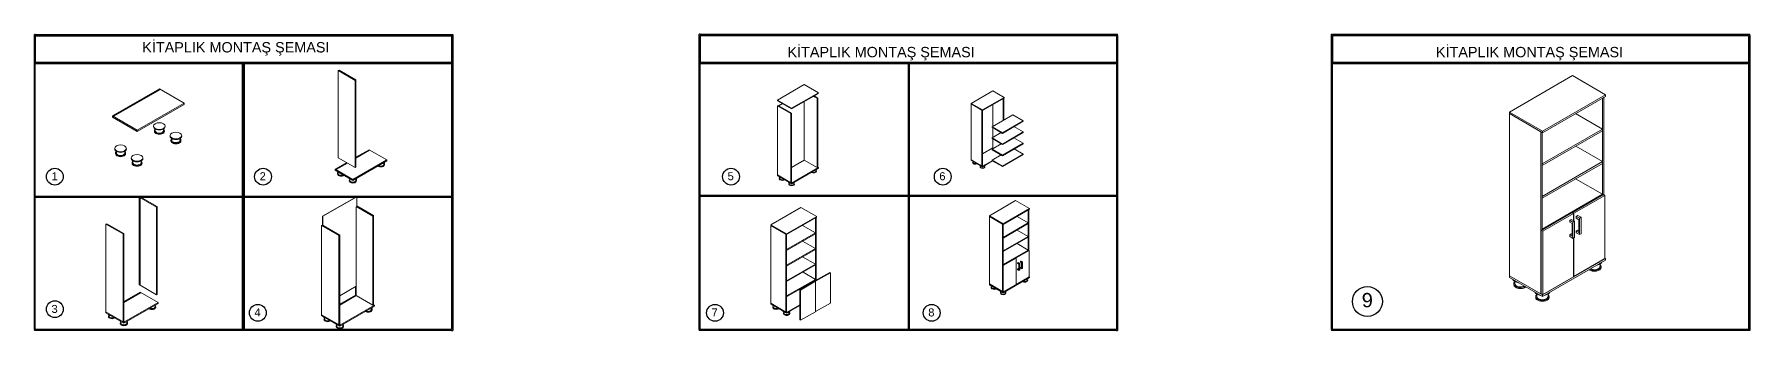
# Model space of a CAD drawing. Header units: millimetres. Extents: x -2947 to 26547, y -4851 to -1228.
# Drawn here: x 14307 to 26547, y -4851 to -2736 of the extents above; entities that cross this region are included whole.
import ezdxf

# ---------------------------------------------------------------- set-up
doc = ezdxf.new("R2010")
doc.units = ezdxf.units.MM
doc.styles.get("Standard").update_dxf_attribs({"font": 'arial.ttf'})

msp = doc.modelspace()

# ---------------------------------------------------------------- linework, layer by layer
for p, q in [((14307, -2744, -1134), (14307, -2738, -1134)), ((14314, -2738, -1134), (14307, -2738, -1134)), ((14307, -4844, -1134), (14307, -2744, -1134)), ((14314, -2738, -1134), (17284, -2738, -1134)), ((14314, -4844, -1134), (14314, -2744, -1134)), ((14314, -2744, -1134), (14314, -2944, -1134)), ((14314, -2746, -1134), (17284, -2746, -1134)), ((14314, -2746, -1134), (17284, -2746, -1134)), ((17284, -2738, -1134), (17292, -2738, -1134)), ((17284, -2744, -1134), (17284, -4844, -1134)), ((17292, -2738, -1134), (17292, -2744, -1134)), ((17292, -2744, -1134), (17292, -4844, -1134)), ((19052, -2744, -1134), (19052, -2736, -1134)), ((19059, -2736, -1134), (19052, -2736, -1134)), ((19052, -4844, -1134), (19052, -2744, -1134)), ((19059, -2736, -1134), (22029, -2736, -1134)), ((19059, -4844, -1134), (19059, -2744, -1134)), ((19059, -2744, -1134), (22029, -2744, -1134)), ((19059, -2744, -1134), (19059, -2944, -1134)), ((22029, -2736, -1134), (22037, -2736, -1134)), ((22029, -2744, -1134), (22029, -4844, -1134)), ((22037, -2744, -1134), (22037, -2736, -1134)), ((22037, -2744, -1134), (22037, -4844, -1134)), ((23562, -2736, -1134), (26547, -2736, -1134)), ((23562, -2744, -1134), (23562, -2736, -1134)), ((23562, -2744, -1134), (23562, -2944, -1134)), ((23562, -4844, -1134), (23562, -2744, -1134)), ((23569, -4844, -1134), (23569, -2744, -1134)), ((23569, -2744, -1134), (26539, -2744, -1134)), ((23569, -2744, -1134), (23569, -2944, -1134)), ((26539, -2744, -1134), (26539, -4844, -1134)), ((26547, -2744, -1134), (26547, -2736, -1134)), ((26547, -2744, -1134), (26547, -4844, -1134)), ((14314, -2936, -1134), (17284, -2936, -1134)), ((19059, -2936, -1134), (22029, -2936, -1134)), ((23569, -2936, -1134), (26539, -2936, -1134)), ((14314, -2944, -1134), (17284, -2944, -1134)), ((15792, -4844, -1134), (15792, -2944, -1134)), ((15799, -4844, -1134), (15799, -2944, -1134)), ((15807, -4844, -1134), (15807, -2944, -1134)), ((19059, -2944, -1134), (22029, -2944, -1134)), ((20544, -4844, -1134), (20544, -2944, -1134)), ((20552, -4844, -1134), (20552, -2944, -1134)), ((23569, -2944, -1134), (26539, -2944, -1134)), ((17284, -3894, -1134), (14314, -3894, -1134)), ((17284, -3901, -1134), (14314, -3901, -1134)), ((22029, -3886, -1134), (19059, -3886, -1134)), ((22029, -3894, -1134), (19059, -3894, -1134)), ((14307, -4844, -1134), (14307, -4851, -1134)), ((14314, -4851, -1134), (14307, -4851, -1134)), ((17284, -4844, -1134), (14314, -4844, -1134)), ((17284, -4851, -1134), (14314, -4851, -1134)), ((17284, -4851, -1134), (17292, -4851, -1134)), ((17292, -4844, -1134), (17292, -4851, -1134)), ((19052, -4844, -1134), (19052, -4851, -1134)), ((19059, -4851, -1134), (19052, -4851, -1134)), ((22029, -4844, -1134), (19059, -4844, -1134)), ((22029, -4851, -1134), (19059, -4851, -1134)), ((22029, -4851, -1134), (22037, -4851, -1134)), ((22037, -4844, -1134), (22037, -4851, -1134)), ((23562, -4844, -1134), (23562, -4851, -1134)), ((26547, -4851, -1134), (23562, -4851, -1134)), ((26539, -4844, -1134), (23569, -4844, -1134)), ((26547, -4844, -1134), (26547, -4851, -1134))]:
    msp.add_line(p, q)
at = {"color": 0, "linetype": 'Continuous', "lineweight": 0, "extrusion": (1.11022e-16, 0.816497, 0.57735)}
for p, q in [((16476, -2995, -1134), (16481, -2992, -1134)), ((16476, -3617, -1134), (16476, -2995, -1134)), ((16476, -2995, -1134), (16597, -3065, -1134)), ((16602, -3062, -1134), (16481, -2992, -1134)), ((25282, -3031, -1134), (24832, -3291, -1134)), ((25518, -3167, -1134), (25282, -3031, -1134)), ((15199, -3126, -1134), (14864, -3319, -1134)), ((14872, -3320, -1134), (15200, -3130, -1134)), ((15203, -3132, -1134), (14874, -3321, -1134)), ((15375, -3227, -1134), (15199, -3126, -1134)), ((15200, -3130, -1134), (15203, -3132, -1134)), ((15200, -3130, -1134), (15200, -3133, -1134)), ((16597, -3065, -1134), (16602, -3062, -1134)), ((16597, -3065, -1134), (16597, -3687, -1134)), ((16602, -3683, -1134), (16602, -3062, -1134)), ((19801, -3095, -1134), (19609, -3206, -1134)), ((19710, -3264, -1134), (19902, -3153, -1134)), ((19902, -3158, -1134), (19710, -3269, -1134)), ((19902, -3153, -1134), (19801, -3095, -1134)), ((19893, -3193, -1134), (19867, -3179, -1134)), ((19871, -3176, -1134), (19897, -3191, -1134)), ((21146, -3140, -1134), (20992, -3229, -1134)), ((21228, -3187, -1134), (21146, -3140, -1134)), ((25068, -3427, -1134), (25518, -3167, -1134)), ((25518, -3179, -1134), (25068, -3439, -1134)), ((25518, -3167, -1134), (25518, -3179, -1134)), ((15040, -3421, -1134), (15375, -3227, -1134)), ((15375, -3236, -1134), (15040, -3430, -1134)), ((15375, -3236, -1134), (15375, -3227, -1134)), ((19609, -3206, -1134), (19710, -3264, -1134)), ((19609, -3206, -1134), (19609, -3211, -1134)), ((19710, -3269, -1134), (19609, -3211, -1134)), ((19609, -3246, -1134), (19614, -3244, -1134)), ((19609, -3740, -1134), (19609, -3246, -1134)), ((19609, -3246, -1134), (19705, -3302, -1134)), ((19709, -3299, -1134), (19614, -3244, -1134)), ((19618, -3247, -1134), (19645, -3231, -1134)), ((19646, -3232, -1134), (19620, -3247, -1134)), ((19705, -3302, -1134), (19709, -3299, -1134)), ((19705, -3302, -1134), (19705, -3795, -1134)), ((19709, -3793, -1134), (19709, -3299, -1134)), ((19710, -3264, -1134), (19710, -3269, -1134)), ((19801, -3217, -1134), (19801, -3634, -1134)), ((19897, -3191, -1134), (19893, -3193, -1134)), ((19893, -3687, -1134), (19893, -3193, -1134)), ((19897, -3191, -1134), (19897, -3684, -1134)), ((20992, -3229, -1134), (21073, -3276, -1134)), ((20992, -3229, -1134), (20992, -3233, -1134)), ((20992, -3631, -1134), (20992, -3233, -1134)), ((20992, -3233, -1134), (21069, -3278, -1134)), ((21073, -3280, -1134), (20992, -3233, -1134)), ((21069, -3278, -1134), (21069, -3676, -1134)), ((21072, -3674, -1134), (21072, -3280, -1134)), ((21073, -3276, -1134), (21228, -3187, -1134)), ((21228, -3191, -1134), (21073, -3280, -1134)), ((21073, -3276, -1134), (21073, -3280, -1134)), ((21146, -3238, -1134), (21146, -3393, -1134)), ((21220, -3351, -1134), (21220, -3195, -1134)), ((21224, -3193, -1134), (21224, -3349, -1134)), ((21228, -3187, -1134), (21228, -3191, -1134)), ((24832, -3291, -1134), (25068, -3427, -1134)), ((24832, -3291, -1134), (24832, -3302, -1134)), ((25068, -3439, -1134), (24832, -3302, -1134)), ((24832, -4459, -1134), (24832, -3302, -1134)), ((24832, -3302, -1134), (25057, -3432, -1134)), ((25304, -3302, -1134), (25497, -3413, -1134)), ((25497, -3884, -1134), (25497, -3191, -1134)), ((25507, -3185, -1134), (25507, -3881, -1134)), ((14864, -3319, -1134), (15040, -3421, -1134)), ((14864, -3328, -1134), (14864, -3319, -1134)), ((15040, -3430, -1134), (14864, -3328, -1134)), ((14874, -3321, -1134), (14872, -3320, -1134)), ((15040, -3430, -1134), (15040, -3421, -1134)), ((15158, -3395, -1134), (15158, -3391, -1134)), ((15164, -3424, -1134), (15164, -3429, -1134)), ((15170, -3412, -1134), (15170, -3424, -1134)), ((15229, -3412, -1134), (15229, -3424, -1134)), ((15235, -3424, -1134), (15235, -3429, -1134)), ((15241, -3395, -1134), (15241, -3391, -1134)), ((21141, -3396, -1134), (21289, -3311, -1134)), ((21215, -3439, -1134), (21141, -3396, -1134)), ((21141, -3396, -1134), (21141, -3400, -1134)), ((21141, -3400, -1134), (21215, -3443, -1134)), ((21146, -3403, -1134), (21146, -3473, -1134)), ((21362, -3353, -1134), (21215, -3439, -1134)), ((21215, -3443, -1134), (21362, -3357, -1134)), ((21289, -3311, -1134), (21362, -3353, -1134)), ((21297, -3395, -1134), (21362, -3433, -1134)), ((21362, -3353, -1134), (21362, -3357, -1134)), ((25497, -3413, -1134), (25067, -3661, -1134)), ((25067, -3673, -1134), (25497, -3425, -1134)), ((25068, -3427, -1134), (25068, -3439, -1134)), ((25497, -3413, -1134), (25497, -3425, -1134)), ((15275, -3463, -1134), (15275, -3458, -1134)), ((15281, -3492, -1134), (15281, -3497, -1134)), ((15287, -3480, -1134), (15287, -3492, -1134)), ((15346, -3480, -1134), (15346, -3492, -1134)), ((15352, -3492, -1134), (15352, -3497, -1134)), ((15358, -3463, -1134), (15358, -3458, -1134)), ((21146, -3546, -1134), (21072, -3588, -1134)), ((21141, -3476, -1134), (21207, -3438, -1134)), ((21215, -3519, -1134), (21141, -3476, -1134)), ((21141, -3476, -1134), (21141, -3480, -1134)), ((21141, -3480, -1134), (21215, -3523, -1134)), ((21141, -3556, -1134), (21207, -3518, -1134)), ((21146, -3483, -1134), (21146, -3546, -1134)), ((21146, -3546, -1134), (21153, -3549, -1134)), ((21362, -3433, -1134), (21215, -3519, -1134)), ((21215, -3523, -1134), (21362, -3437, -1134)), ((21215, -3439, -1134), (21215, -3443, -1134)), ((21362, -3513, -1134), (21215, -3599, -1134)), ((21215, -3603, -1134), (21362, -3517, -1134)), ((21215, -3519, -1134), (21215, -3523, -1134)), ((21297, -3475, -1134), (21362, -3513, -1134)), ((21362, -3433, -1134), (21362, -3437, -1134)), ((21362, -3513, -1134), (21362, -3517, -1134)), ((25057, -3432, -1134), (25057, -4589, -1134)), ((25067, -4132, -1134), (25067, -3438, -1134)), ((25306, -3535, -1134), (25497, -3645, -1134)), ((14881, -3555, -1134), (14881, -3550, -1134)), ((14887, -3584, -1134), (14887, -3589, -1134)), ((14893, -3572, -1134), (14893, -3584, -1134)), ((14952, -3572, -1134), (14952, -3584, -1134)), ((14958, -3584, -1134), (14958, -3589, -1134)), ((14964, -3555, -1134), (14964, -3550, -1134)), ((14998, -3623, -1134), (14998, -3618, -1134)), ((15004, -3652, -1134), (15004, -3657, -1134)), ((15010, -3640, -1134), (15010, -3652, -1134)), ((15069, -3640, -1134), (15069, -3652, -1134)), ((15075, -3652, -1134), (15075, -3657, -1134)), ((15081, -3623, -1134), (15081, -3618, -1134)), ((16536, -3652, -1134), (16453, -3699, -1134)), ((16459, -3700, -1134), (16539, -3654, -1134)), ((16541, -3655, -1134), (16461, -3701, -1134)), ((16597, -3687, -1134), (16476, -3617, -1134)), ((16580, -3773, -1134), (16822, -3633, -1134)), ((16822, -3639, -1134), (16580, -3779, -1134)), ((16695, -3560, -1134), (16602, -3614, -1134)), ((16602, -3618, -1134), (16696, -3563, -1134)), ((16698, -3564, -1134), (16602, -3620, -1134)), ((16822, -3633, -1134), (16695, -3560, -1134)), ((16696, -3563, -1134), (16698, -3564, -1134)), ((16696, -3563, -1134), (16696, -3565, -1134)), ((16801, -3655, -1134), (16801, -3664, -1134)), ((16805, -3664, -1134), (16805, -3667, -1134)), ((16822, -3639, -1134), (16822, -3633, -1134)), ((19801, -3634, -1134), (19709, -3687, -1134)), ((19801, -3634, -1134), (19893, -3687, -1134)), ((21069, -3676, -1134), (20992, -3631, -1134)), ((20992, -3631, -1134), (21073, -3678, -1134)), ((20992, -3635, -1134), (20992, -3631, -1134)), ((21073, -3682, -1134), (20992, -3635, -1134)), ((21002, -3651, -1134), (21002, -3653, -1134)), ((21005, -3645, -1134), (21005, -3651, -1134)), ((21073, -3678, -1134), (21142, -3638, -1134)), ((21145, -3640, -1134), (21073, -3682, -1134)), ((21215, -3599, -1134), (21141, -3556, -1134)), ((21141, -3556, -1134), (21141, -3560, -1134)), ((21141, -3560, -1134), (21215, -3603, -1134)), ((21141, -3634, -1134), (21205, -3597, -1134)), ((21215, -3676, -1134), (21141, -3634, -1134)), ((21141, -3634, -1134), (21141, -3638, -1134)), ((21141, -3638, -1134), (21215, -3680, -1134)), ((21362, -3591, -1134), (21215, -3676, -1134)), ((21215, -3680, -1134), (21362, -3595, -1134)), ((21215, -3599, -1134), (21215, -3603, -1134)), ((21299, -3554, -1134), (21362, -3591, -1134)), ((21362, -3591, -1134), (21362, -3595, -1134)), ((25497, -3645, -1134), (25067, -3893, -1134)), ((25067, -3905, -1134), (25497, -3657, -1134)), ((25067, -3661, -1134), (25067, -3673, -1134)), ((25497, -3645, -1134), (25497, -3657, -1134)), ((16453, -3699, -1134), (16580, -3773, -1134)), ((16453, -3706, -1134), (16453, -3699, -1134)), ((16580, -3779, -1134), (16453, -3706, -1134)), ((16461, -3701, -1134), (16459, -3700, -1134)), ((16470, -3730, -1134), (16470, -3734, -1134)), ((16474, -3721, -1134), (16474, -3730, -1134)), ((16555, -3779, -1134), (16555, -3783, -1134)), ((16559, -3770, -1134), (16559, -3779, -1134)), ((16580, -3779, -1134), (16580, -3773, -1134)), ((16597, -3687, -1134), (16602, -3683, -1134)), ((16602, -3770, -1134), (16602, -3779, -1134)), ((16606, -3779, -1134), (16606, -3783, -1134)), ((19609, -3740, -1134), (19710, -3798, -1134)), ((19609, -3745, -1134), (19609, -3740, -1134)), ((19705, -3795, -1134), (19609, -3740, -1134)), ((19710, -3803, -1134), (19609, -3745, -1134)), ((19622, -3764, -1134), (19622, -3767, -1134)), ((19626, -3757, -1134), (19626, -3764, -1134)), ((19705, -3795, -1134), (19709, -3793, -1134)), ((19710, -3798, -1134), (19902, -3687, -1134)), ((19902, -3692, -1134), (19710, -3803, -1134)), ((19885, -3705, -1134), (19885, -3712, -1134)), ((19889, -3712, -1134), (19889, -3714, -1134)), ((19897, -3684, -1134), (19893, -3687, -1134)), ((19902, -3687, -1134), (19897, -3684, -1134)), ((19902, -3692, -1134), (19902, -3687, -1134)), ((21056, -3682, -1134), (21056, -3684, -1134)), ((21059, -3676, -1134), (21059, -3682, -1134)), ((21069, -3676, -1134), (21072, -3674, -1134)), ((21073, -3682, -1134), (21073, -3678, -1134)), ((21086, -3676, -1134), (21086, -3682, -1134)), ((21089, -3682, -1134), (21089, -3684, -1134)), ((21215, -3676, -1134), (21215, -3680, -1134)), ((25305, -3767, -1134), (25497, -3878, -1134)), ((15062, -3895, -1134), (15056, -3898, -1134)), ((15178, -3969, -1134), (15056, -3898, -1134)), ((15056, -3898, -1134), (15056, -4524, -1134)), ((15060, -4526, -1134), (15060, -3903, -1134)), ((15060, -3903, -1134), (15061, -3904, -1134)), ((15061, -3904, -1134), (15061, -4527, -1134)), ((15062, -3895, -1134), (15183, -3965, -1134)), ((16363, -4034, -1134), (16605, -3895, -1134)), ((16607, -3896, -1134), (16365, -4035, -1134)), ((16605, -3895, -1134), (16607, -3896, -1134)), ((16607, -3896, -1134), (16607, -3963, -1134)), ((19690, -3803, -1134), (19690, -3806, -1134)), ((19693, -3796, -1134), (19693, -3803, -1134)), ((19710, -3803, -1134), (19710, -3798, -1134)), ((19727, -3796, -1134), (19727, -3803, -1134)), ((19730, -3803, -1134), (19730, -3806, -1134)), ((25497, -3878, -1134), (25067, -4126, -1134)), ((25067, -3893, -1134), (25067, -3905, -1134)), ((25283, -4007, -1134), (25504, -3880, -1134)), ((25514, -3886, -1134), (25293, -4013, -1134)), ((25497, -3878, -1134), (25497, -3884, -1134)), ((25504, -3880, -1134), (25514, -3886, -1134)), ((25514, -3886, -1134), (25514, -4337, -1134)), ((15183, -3965, -1134), (15178, -3969, -1134)), ((15178, -4595, -1134), (15178, -3969, -1134)), ((15183, -3965, -1134), (15183, -4591, -1134)), ((16365, -4035, -1134), (16363, -4034, -1134)), ((16363, -4034, -1134), (16363, -4101, -1134)), ((16365, -4035, -1134), (16365, -4102, -1134)), ((16722, -4033, -1134), (16604, -3964, -1134)), ((16604, -3968, -1134), (16604, -4601, -1134)), ((16607, -3960, -1134), (16728, -4030, -1134)), ((16728, -4030, -1134), (16722, -4033, -1134)), ((16722, -4669, -1134), (16722, -4033, -1134)), ((16728, -4030, -1134), (16728, -4666, -1134)), ((19777, -3971, -1134), (19562, -4095, -1134)), ((19675, -4161, -1134), (19890, -4036, -1134)), ((19890, -4036, -1134), (19777, -3971, -1134)), ((21309, -3923, -1134), (21122, -4031, -1134)), ((21122, -4031, -1134), (21220, -4088, -1134)), ((21122, -4031, -1134), (21122, -4036, -1134)), ((21220, -4093, -1134), (21122, -4036, -1134)), ((21122, -4518, -1134), (21122, -4036, -1134)), ((21122, -4036, -1134), (21216, -4090, -1134)), ((21220, -4088, -1134), (21408, -3980, -1134)), ((21408, -3985, -1134), (21220, -4093, -1134)), ((21408, -3980, -1134), (21309, -3923, -1134)), ((21319, -4036, -1134), (21399, -4082, -1134)), ((21399, -4279, -1134), (21399, -3990, -1134)), ((21403, -3987, -1134), (21403, -4278, -1134)), ((21408, -3980, -1134), (21408, -3985, -1134)), ((25060, -4136, -1134), (25281, -4009, -1134)), ((25291, -4015, -1134), (25070, -4142, -1134)), ((25281, -4009, -1134), (25291, -4015, -1134)), ((25293, -4013, -1134), (25283, -4007, -1134)), ((25283, -4007, -1134), (25283, -4010, -1134)), ((25291, -4015, -1134), (25291, -4067, -1134)), ((25293, -4013, -1134), (25293, -4068, -1134)), ((25310, -4036, -1134), (25321, -4029, -1134)), ((25310, -4036, -1134), (25310, -4049, -1134)), ((25310, -4036, -1134), (25332, -4049, -1134)), ((25344, -4042, -1134), (25321, -4029, -1134)), ((14818, -4091, -1134), (14824, -4088, -1134)), ((14818, -4717, -1134), (14818, -4091, -1134)), ((14818, -4091, -1134), (14940, -4161, -1134)), ((14946, -4158, -1134), (14824, -4088, -1134)), ((14940, -4161, -1134), (14946, -4158, -1134)), ((14940, -4161, -1134), (14940, -4787, -1134)), ((14946, -4784, -1134), (14946, -4158, -1134)), ((16357, -4101, -1134), (16362, -4098, -1134)), ((16357, -4737, -1134), (16357, -4101, -1134)), ((16357, -4101, -1134), (16480, -4172, -1134)), ((16363, -4098, -1134), (16362, -4098, -1134)), ((16486, -4169, -1134), (16368, -4101, -1134)), ((19562, -4095, -1134), (19675, -4161, -1134)), ((19675, -4166, -1134), (19562, -4101, -1134)), ((19562, -4655, -1134), (19562, -4101, -1134)), ((19562, -4101, -1134), (19670, -4163, -1134)), ((19880, -4154, -1134), (19674, -4273, -1134)), ((19674, -4279, -1134), (19880, -4160, -1134)), ((19890, -4042, -1134), (19675, -4166, -1134)), ((19675, -4161, -1134), (19675, -4166, -1134)), ((19788, -4101, -1134), (19880, -4154, -1134)), ((19880, -4494, -1134), (19880, -4048, -1134)), ((19880, -4154, -1134), (19880, -4160, -1134)), ((19885, -4045, -1134), (19885, -4491, -1134)), ((21216, -4090, -1134), (21216, -4573, -1134)), ((21399, -4082, -1134), (21220, -4186, -1134)), ((21220, -4191, -1134), (21399, -4087, -1134)), ((21220, -4088, -1134), (21220, -4093, -1134)), ((21220, -4382, -1134), (21220, -4093, -1134)), ((21319, -4133, -1134), (21399, -4179, -1134)), ((21399, -4082, -1134), (21399, -4087, -1134)), ((25070, -4142, -1134), (25060, -4136, -1134)), ((25060, -4136, -1134), (25060, -4588, -1134)), ((25067, -4126, -1134), (25067, -4132, -1134)), ((25070, -4142, -1134), (25070, -4593, -1134)), ((25263, -4063, -1134), (25274, -4057, -1134)), ((25263, -4063, -1134), (25263, -4076, -1134)), ((25263, -4063, -1134), (25285, -4076, -1134)), ((25263, -4076, -1134), (25280, -4086, -1134)), ((25263, -4167, -1134), (25274, -4161, -1134)), ((25296, -4070, -1134), (25274, -4057, -1134)), ((25274, -4161, -1134), (25280, -4164, -1134)), ((25280, -4177, -1134), (25280, -4086, -1134)), ((25285, -4076, -1134), (25296, -4070, -1134)), ((25285, -4193, -1134), (25285, -4076, -1134)), ((25296, -4187, -1134), (25296, -4070, -1134)), ((25310, -4049, -1134), (25327, -4059, -1134)), ((25310, -4140, -1134), (25321, -4133, -1134)), ((25327, -4150, -1134), (25310, -4140, -1134)), ((25310, -4140, -1134), (25310, -4153, -1134)), ((25310, -4153, -1134), (25332, -4166, -1134)), ((25321, -4133, -1134), (25327, -4137, -1134)), ((25327, -4150, -1134), (25327, -4059, -1134)), ((25332, -4049, -1134), (25344, -4042, -1134)), ((25332, -4166, -1134), (25332, -4049, -1134)), ((25344, -4159, -1134), (25332, -4166, -1134)), ((25344, -4159, -1134), (25344, -4042, -1134)), ((16480, -4172, -1134), (16486, -4169, -1134)), ((16480, -4172, -1134), (16480, -4809, -1134)), ((16486, -4806, -1134), (16486, -4169, -1134)), ((19670, -4163, -1134), (19670, -4718, -1134)), ((19674, -4715, -1134), (19674, -4166, -1134)), ((19880, -4265, -1134), (19674, -4384, -1134)), ((19674, -4390, -1134), (19880, -4271, -1134)), ((19674, -4273, -1134), (19674, -4279, -1134)), ((19789, -4213, -1134), (19880, -4265, -1134)), ((19880, -4265, -1134), (19880, -4271, -1134)), ((21399, -4179, -1134), (21220, -4282, -1134)), ((21220, -4287, -1134), (21399, -4184, -1134)), ((21220, -4186, -1134), (21220, -4191, -1134)), ((21399, -4276, -1134), (21220, -4379, -1134)), ((21220, -4282, -1134), (21220, -4287, -1134)), ((21310, -4330, -1134), (21402, -4277, -1134)), ((21406, -4279, -1134), (21314, -4332, -1134)), ((21319, -4230, -1134), (21399, -4276, -1134)), ((21399, -4179, -1134), (21399, -4184, -1134)), ((21399, -4276, -1134), (21399, -4279, -1134)), ((21402, -4277, -1134), (21406, -4279, -1134)), ((21406, -4279, -1134), (21406, -4467, -1134)), ((25280, -4177, -1134), (25263, -4167, -1134)), ((25263, -4167, -1134), (25263, -4180, -1134)), ((25263, -4180, -1134), (25285, -4193, -1134)), ((25296, -4187, -1134), (25285, -4193, -1134)), ((25291, -4190, -1134), (25291, -4466, -1134)), ((25293, -4189, -1134), (25293, -4465, -1134)), ((19880, -4377, -1134), (19674, -4495, -1134)), ((19674, -4501, -1134), (19880, -4382, -1134)), ((19674, -4384, -1134), (19674, -4390, -1134)), ((19789, -4324, -1134), (19880, -4377, -1134)), ((19880, -4377, -1134), (19880, -4382, -1134)), ((21217, -4384, -1134), (21309, -4331, -1134)), ((21221, -4386, -1134), (21217, -4384, -1134)), ((21217, -4384, -1134), (21217, -4572, -1134)), ((21220, -4379, -1134), (21220, -4382, -1134)), ((21313, -4333, -1134), (21221, -4386, -1134)), ((21221, -4386, -1134), (21221, -4574, -1134)), ((21309, -4331, -1134), (21313, -4333, -1134)), ((21314, -4332, -1134), (21310, -4330, -1134)), ((21310, -4330, -1134), (21310, -4331, -1134)), ((21313, -4333, -1134), (21313, -4521, -1134)), ((21314, -4332, -1134), (21314, -4521, -1134)), ((21323, -4368, -1134), (21328, -4365, -1134)), ((21323, -4368, -1134), (21323, -4373, -1134)), ((21323, -4368, -1134), (21333, -4373, -1134)), ((21323, -4373, -1134), (21331, -4377, -1134)), ((21338, -4370, -1134), (21328, -4365, -1134)), ((21331, -4415, -1134), (21331, -4377, -1134)), ((21333, -4373, -1134), (21338, -4370, -1134)), ((21333, -4422, -1134), (21333, -4373, -1134)), ((21338, -4419, -1134), (21338, -4370, -1134)), ((21343, -4356, -1134), (21348, -4354, -1134)), ((21343, -4356, -1134), (21343, -4362, -1134)), ((21343, -4356, -1134), (21353, -4362, -1134)), ((21343, -4362, -1134), (21350, -4366, -1134)), ((21343, -4400, -1134), (21348, -4397, -1134)), ((21350, -4404, -1134), (21343, -4400, -1134)), ((21343, -4400, -1134), (21343, -4405, -1134)), ((21343, -4405, -1134), (21353, -4410, -1134)), ((21357, -4359, -1134), (21348, -4354, -1134)), ((21348, -4397, -1134), (21350, -4398, -1134)), ((21350, -4404, -1134), (21350, -4366, -1134)), ((21353, -4362, -1134), (21357, -4359, -1134)), ((21353, -4410, -1134), (21353, -4362, -1134)), ((21357, -4408, -1134), (21357, -4359, -1134)), ((25068, -4596, -1134), (25518, -4336, -1134)), ((25518, -4348, -1134), (25068, -4607, -1134)), ((25293, -4465, -1134), (25514, -4337, -1134)), ((25479, -4377, -1134), (25479, -4393, -1134)), ((25487, -4393, -1134), (25487, -4400, -1134)), ((25518, -4336, -1134), (25514, -4334, -1134)), ((25518, -4348, -1134), (25518, -4336, -1134)), ((15056, -4524, -1134), (15060, -4526, -1134)), ((15061, -4525, -1134), (15060, -4526, -1134)), ((15061, -4527, -1134), (15178, -4595, -1134)), ((19880, -4485, -1134), (19674, -4603, -1134)), ((19674, -4609, -1134), (19880, -4490, -1134)), ((19674, -4495, -1134), (19674, -4501, -1134)), ((19770, -4558, -1134), (19876, -4497, -1134)), ((19881, -4499, -1134), (19775, -4561, -1134)), ((19792, -4433, -1134), (19880, -4485, -1134)), ((19876, -4497, -1134), (19881, -4499, -1134)), ((19877, -4496, -1134), (19983, -4435, -1134)), ((19882, -4499, -1134), (19877, -4496, -1134)), ((19877, -4496, -1134), (19877, -4497, -1134)), ((19880, -4485, -1134), (19880, -4490, -1134)), ((19881, -4499, -1134), (19881, -4716, -1134)), ((19988, -4438, -1134), (19882, -4499, -1134)), ((19882, -4499, -1134), (19882, -4715, -1134)), ((19983, -4435, -1134), (19988, -4438, -1134)), ((19988, -4438, -1134), (19988, -4654, -1134)), ((21122, -4518, -1134), (21220, -4575, -1134)), ((21122, -4523, -1134), (21122, -4518, -1134)), ((21216, -4573, -1134), (21122, -4518, -1134)), ((21220, -4580, -1134), (21122, -4523, -1134)), ((21220, -4575, -1134), (21408, -4467, -1134)), ((21408, -4472, -1134), (21220, -4580, -1134)), ((21221, -4574, -1134), (21313, -4521, -1134)), ((21313, -4520, -1134), (21314, -4521, -1134)), ((21314, -4521, -1134), (21406, -4467, -1134)), ((21323, -4411, -1134), (21328, -4408, -1134)), ((21331, -4415, -1134), (21323, -4411, -1134)), ((21323, -4411, -1134), (21323, -4416, -1134)), ((21323, -4416, -1134), (21333, -4422, -1134)), ((21328, -4408, -1134), (21331, -4410, -1134)), ((21338, -4419, -1134), (21333, -4422, -1134)), ((21357, -4408, -1134), (21353, -4410, -1134)), ((21392, -4484, -1134), (21392, -4491, -1134)), ((21395, -4491, -1134), (21395, -4494, -1134)), ((21408, -4467, -1134), (21406, -4466, -1134)), ((21408, -4472, -1134), (21408, -4467, -1134)), ((25057, -4589, -1134), (24832, -4459, -1134)), ((24832, -4459, -1134), (25068, -4596, -1134)), ((24832, -4471, -1134), (24832, -4459, -1134)), ((25068, -4607, -1134), (24832, -4471, -1134)), ((24863, -4516, -1134), (24863, -4523, -1134)), ((24871, -4500, -1134), (24871, -4516, -1134)), ((25070, -4593, -1134), (25291, -4466, -1134)), ((25291, -4463, -1134), (25293, -4465, -1134)), ((15062, -4577, -1134), (14946, -4644, -1134)), ((14946, -4647, -1134), (15062, -4580, -1134)), ((15064, -4581, -1134), (14946, -4650, -1134)), ((14946, -4791, -1134), (15190, -4650, -1134)), ((15190, -4650, -1134), (15062, -4577, -1134)), ((15062, -4580, -1134), (15064, -4581, -1134)), ((15062, -4580, -1134), (15062, -4582, -1134)), ((15183, -4591, -1134), (15178, -4595, -1134)), ((15190, -4657, -1134), (15190, -4650, -1134)), ((16604, -4534, -1134), (16486, -4602, -1134)), ((16599, -4598, -1134), (16486, -4663, -1134)), ((16486, -4667, -1134), (16604, -4599, -1134)), ((16604, -4601, -1134), (16486, -4669, -1134)), ((16599, -4537, -1134), (16599, -4598, -1134)), ((16599, -4598, -1134), (16602, -4600, -1134)), ((16602, -4600, -1134), (16602, -4535, -1134)), ((16604, -4599, -1134), (16602, -4600, -1134)), ((16604, -4601, -1134), (16722, -4669, -1134)), ((19674, -4603, -1134), (19674, -4609, -1134)), ((19775, -4561, -1134), (19770, -4558, -1134)), ((19770, -4558, -1134), (19770, -4774, -1134)), ((19775, -4561, -1134), (19775, -4777, -1134)), ((19789, -4543, -1134), (19792, -4545, -1134)), ((21135, -4542, -1134), (21135, -4545, -1134)), ((21138, -4535, -1134), (21138, -4542, -1134)), ((21200, -4580, -1134), (21200, -4583, -1134)), ((21204, -4573, -1134), (21204, -4580, -1134)), ((21216, -4573, -1134), (21217, -4572, -1134)), ((21217, -4572, -1134), (21221, -4574, -1134)), ((21220, -4580, -1134), (21220, -4575, -1134)), ((21237, -4573, -1134), (21237, -4580, -1134)), ((21240, -4580, -1134), (21240, -4583, -1134)), ((25020, -4607, -1134), (25020, -4614, -1134)), ((25028, -4591, -1134), (25028, -4607, -1134)), ((25057, -4589, -1134), (25060, -4588, -1134)), ((25060, -4588, -1134), (25070, -4593, -1134)), ((25068, -4607, -1134), (25068, -4596, -1134)), ((25108, -4591, -1134), (25108, -4607, -1134)), ((25116, -4607, -1134), (25116, -4614, -1134)), ((14940, -4787, -1134), (14818, -4717, -1134)), ((14818, -4717, -1134), (14946, -4791, -1134)), ((14818, -4723, -1134), (14818, -4717, -1134)), ((14946, -4797, -1134), (14818, -4723, -1134)), ((14835, -4748, -1134), (14835, -4751, -1134)), ((14839, -4739, -1134), (14839, -4748, -1134)), ((15190, -4657, -1134), (14946, -4797, -1134)), ((15168, -4672, -1134), (15168, -4681, -1134)), ((15173, -4681, -1134), (15173, -4685, -1134)), ((16357, -4737, -1134), (16487, -4812, -1134)), ((16357, -4744, -1134), (16357, -4737, -1134)), ((16480, -4809, -1134), (16357, -4737, -1134)), ((16487, -4819, -1134), (16357, -4744, -1134)), ((16374, -4769, -1134), (16374, -4772, -1134)), ((16378, -4760, -1134), (16378, -4769, -1134)), ((16487, -4812, -1134), (16734, -4670, -1134)), ((16734, -4676, -1134), (16487, -4819, -1134)), ((16713, -4692, -1134), (16713, -4701, -1134)), ((16717, -4701, -1134), (16717, -4705, -1134)), ((16728, -4666, -1134), (16722, -4669, -1134)), ((16734, -4670, -1134), (16728, -4666, -1134)), ((16734, -4676, -1134), (16734, -4670, -1134)), ((19562, -4655, -1134), (19675, -4721, -1134)), ((19562, -4661, -1134), (19562, -4655, -1134)), ((19670, -4718, -1134), (19562, -4655, -1134)), ((19675, -4726, -1134), (19562, -4661, -1134)), ((19577, -4683, -1134), (19577, -4686, -1134)), ((19580, -4675, -1134), (19580, -4683, -1134)), ((19652, -4726, -1134), (19652, -4729, -1134)), ((19656, -4718, -1134), (19656, -4726, -1134)), ((19670, -4718, -1134), (19674, -4715, -1134)), ((19675, -4721, -1134), (19770, -4666, -1134)), ((19770, -4671, -1134), (19675, -4726, -1134)), ((19675, -4726, -1134), (19675, -4721, -1134)), ((19694, -4718, -1134), (19694, -4726, -1134)), ((19698, -4726, -1134), (19698, -4729, -1134)), ((19775, -4777, -1134), (19881, -4716, -1134)), ((19881, -4714, -1134), (19882, -4715, -1134)), ((19882, -4715, -1134), (19988, -4654, -1134)), ((14920, -4797, -1134), (14920, -4801, -1134)), ((14925, -4788, -1134), (14925, -4797, -1134)), ((14940, -4787, -1134), (14946, -4784, -1134)), ((14946, -4797, -1134), (14946, -4791, -1134)), ((14968, -4788, -1134), (14968, -4797, -1134)), ((14972, -4797, -1134), (14972, -4801, -1134)), ((16460, -4819, -1134), (16460, -4822, -1134)), ((16465, -4810, -1134), (16465, -4819, -1134)), ((16480, -4809, -1134), (16486, -4806, -1134)), ((16487, -4819, -1134), (16487, -4812, -1134)), ((16509, -4810, -1134), (16509, -4819, -1134)), ((16513, -4819, -1134), (16513, -4822, -1134)), ((19770, -4774, -1134), (19775, -4777, -1134))]:
    msp.add_line(p, q, dxfattribs=at)
for centre, radius in [((14453, -3752, -1134), 60), ((15939, -3752, -1134), 60), ((19278, -3752, -1134), 60), ((20789, -3752, -1134), 60), ((14453, -4698, -1134), 60), ((23819, -4643, -1134), 107), ((15902, -4724, -1134), 60), ((19164, -4724, -1134), 60), ((20710, -4724, -1134), 60)]:
    msp.add_circle(centre, radius)
at = {"color": 0, "linetype": 'Continuous', "lineweight": 0}
for centre, major_axis, start_param, end_param in [((15199, -3391, -1134), (-41.5, 0), -2.356194, 3.926991), ((15199, -3424, -1134), (-35.6, 0), -0.585686, 3.727278), ((14922, -3550, -1134), (-41.5, 0), -2.356194, 3.926991), ((15317, -3458, -1134), (-41.5, 0), -2.356194, 3.926991), ((15317, -3492, -1134), (-35.6, 0), -0.585686, 3.727278), ((14922, -3584, -1134), (-35.6, 0), -0.585686, 3.727278), ((15040, -3618, -1134), (-41.5, 0), -2.356194, 3.926991), ((15040, -3652, -1134), (-35.6, 0), -0.585686, 3.727278), ((16780, -3664, -1134), (25.6, 0), -2.356746, 0.585686), ((16780, -3639, -1134), (29.9, 0), -0.81616, -0.754637), ((21019, -3651, -1134), (-16.4, 0), -0.585686, 2.356194), ((16496, -3730, -1134), (-25.6, 0), -0.585686, 2.356194), ((16580, -3779, -1134), (-25.6, 0), -0.585686, 3.727278), ((19643, -3764, -1134), (-20.4, 0), -0.585686, 2.356194), ((19868, -3712, -1134), (20.4, 0), -2.356746, 0.585686), ((19868, -3692, -1134), (23.7, 0), -0.81616, -0.754637), ((21073, -3682, -1134), (-16.4, 0), -0.585686, 3.727278), ((19710, -3803, -1134), (-20.4, 0), -0.585686, 3.727278), ((25439, -4393, -1134), (47.7, 0), -2.356746, 0.585686), ((25439, -4348, -1134), (55.7, 0), -0.81616, -0.754637), ((21375, -4491, -1134), (19.9, 0), -2.356746, 0.585686), ((21375, -4472, -1134), (23.2, 0), -0.81616, -0.754637), ((24911, -4516, -1134), (-47.7, 0), -0.585686, 2.356194), ((21155, -4542, -1134), (-19.9, 0), -0.585686, 2.356194), ((21220, -4580, -1134), (-19.9, 0), -0.585686, 3.727278), ((25068, -4607, -1134), (-47.7, 0), -0.585686, 3.727278), ((14861, -4748, -1134), (-25.8, 0), -0.585686, 2.356194), ((15147, -4681, -1134), (25.8, 0), -2.356746, 0.585686), ((15147, -4657, -1134), (30.1, 0), -0.81616, -0.754637), ((16400, -4769, -1134), (-26.2, 0), -0.585686, 2.356194), ((16691, -4701, -1134), (26.2, 0), -2.356746, 0.585686), ((16691, -4676, -1134), (30.6, 0), -0.81616, -0.754637), ((19599, -4683, -1134), (-22.9, 0), -0.585686, 2.356194), ((19675, -4726, -1134), (-22.9, 0), -0.585686, 3.727278), ((14946, -4797, -1134), (-25.8, 0), -0.585686, 3.727278), ((16487, -4819, -1134), (-26.2, 0), -0.585686, 3.727278)]:
    msp.add_ellipse(centre, major_axis=major_axis, ratio=0.57735, start_param=start_param, end_param=end_param, dxfattribs=at)
at = {"color": 0, "linetype": 'Continuous', "lineweight": 0, "extrusion": (-1.37456e-17, 2.6373e-31, -1)}
for centre in [(15199, -3395, -1134), (15317, -3463, -1134), (14922, -3555, -1134), (15040, -3623, -1134)]:
    msp.add_ellipse(centre, major_axis=(41.5, 0), ratio=0.57735, start_param=0, end_param=3.141593, dxfattribs=at)
at = {"color": 0, "linetype": 'Continuous', "lineweight": 0, "extrusion": (-6.80937e-17, 1.11022e-16, -1)}
for centre in [(15199, -3424, -1134), (14922, -3584, -1134)]:
    msp.add_ellipse(centre, major_axis=(29.7, 0), ratio=0.57735, start_param=0, end_param=3.141593, dxfattribs=at)
at = {"color": 0, "linetype": 'Continuous', "lineweight": 0, "extrusion": (-1.08555e-16, 5.55112e-17, -1)}
for centre, major_axis, end_param in [((15199, -3429, -1134), (35.6, 0), 3.141593), ((15317, -3497, -1134), (35.6, 0), 3.141593), ((14922, -3589, -1134), (35.6, 0), 3.141593), ((15040, -3657, -1134), (35.6, 0), 3.141593), ((16580, -3783, -1134), (25.6, 0), 3.141593), ((21073, -3684, -1134), (16.4, 0), 3.141593), ((19710, -3806, -1134), (20.4, 0), 3.141593), ((25439, -4400, -1134), (47.7, 0), 2.524202), ((21220, -4583, -1134), (19.9, 0), 3.141593), ((25068, -4614, -1134), (47.7, 0), 3.141593), ((19675, -4729, -1134), (22.9, 0), 3.141593), ((14946, -4801, -1134), (25.8, 0), 3.141593), ((16487, -4822, -1134), (26.2, 0), 3.141593)]:
    msp.add_ellipse(centre, major_axis=major_axis, ratio=0.57735, start_param=0, end_param=end_param, dxfattribs=at)
at = {"color": 0, "linetype": 'Continuous', "lineweight": 0, "extrusion": (-3.62673e-17, 1.11022e-16, -1)}
for centre, major_axis in [((15317, -3492, -1134), (29.7, 0)), ((15040, -3652, -1134), (29.7, 0)), ((25068, -4607, -1134), (39.8, 0))]:
    msp.add_ellipse(centre, major_axis=major_axis, ratio=0.57735, start_param=0, end_param=3.141593, dxfattribs=at)
at = {"color": 0, "linetype": 'Continuous', "lineweight": 0, "extrusion": (-1.44329e-16, -1.11022e-16, -1)}
for centre, major_axis in [((16780, -3667, -1134), (25.6, 0)), ((21375, -4494, -1134), (19.9, 0)), ((15147, -4685, -1134), (25.8, 0))]:
    msp.add_ellipse(centre, major_axis=major_axis, ratio=0.57735, start_param=0, end_param=2.524202, dxfattribs=at)
at = {"color": 0, "linetype": 'Continuous', "lineweight": 0, "extrusion": (-2.88658e-17, 1.66533e-16, -1)}
for centre, major_axis in [((16780, -3664, -1134), (21.4, 0)), ((21375, -4491, -1134), (16.6, 0)), ((15147, -4681, -1134), (21.5, 0))]:
    msp.add_ellipse(centre, major_axis=major_axis, ratio=0.57735, start_param=0, end_param=2.356857, dxfattribs=at)
at = {"color": 0, "linetype": 'Continuous', "lineweight": 0, "extrusion": (-3.35344e-17, -2.54473e-33, -1)}
for centre, major_axis in [((16780, -3643, -1134), (29.9, 0)), ((25439, -4354, -1134), (55.7, 0)), ((21375, -4475, -1134), (23.2, 0)), ((15147, -4660, -1134), (30.1, 0))]:
    msp.add_ellipse(centre, major_axis=major_axis, ratio=0.57735, start_param=0.243381, end_param=1.327415, dxfattribs=at)
at = {"color": 0, "linetype": 'Continuous', "lineweight": 0, "extrusion": (-1.66533e-16, 1.11022e-16, -1)}
for centre, major_axis in [((21019, -3637, -1134), (-19.1, 0)), ((19599, -4664, -1134), (-26.7, 0))]:
    msp.add_ellipse(centre, major_axis=major_axis, ratio=0.57735, start_param=-1.326498, end_param=-0.244299, dxfattribs=at)
at = {"color": 0, "linetype": 'Continuous', "lineweight": 0, "extrusion": (-5.49025e-17, -2.22045e-16, -1)}
for centre, major_axis in [((21019, -3653, -1134), (-16.4, 0)), ((19599, -4686, -1134), (-22.9, 0))]:
    msp.add_ellipse(centre, major_axis=major_axis, ratio=0.57735, start_param=-2.523643, end_param=0, dxfattribs=at)
at = {"color": 0, "linetype": 'Continuous', "lineweight": 0, "extrusion": (-7.3787e-17, 1.11022e-16, -1)}
for centre, major_axis in [((21019, -3651, -1134), (-13.7, 0)), ((19599, -4683, -1134), (-19, 0))]:
    msp.add_ellipse(centre, major_axis=major_axis, ratio=0.57735, start_param=-2.356194, end_param=0, dxfattribs=at)
at = {"color": 0, "linetype": 'Continuous', "lineweight": 0, "extrusion": (-1.28767e-16, -1.11022e-16, -1)}
for centre, major_axis in [((21073, -3669, -1134), (-19.1, 0)), ((16580, -3758, -1134), (-29.9, 0)), ((19710, -3786, -1134), (-23.7, 0)), ((21220, -4564, -1134), (-23.2, 0)), ((25068, -4568, -1134), (-55.7, 0)), ((19675, -4708, -1134), (-26.7, 0)), ((14946, -4776, -1134), (-30.1, 0)), ((16487, -4797, -1134), (-30.6, 0))]:
    msp.add_ellipse(centre, major_axis=major_axis, ratio=0.57735, start_param=-1.326498, end_param=-0.244299, dxfattribs=at)
at = {"color": 0, "linetype": 'Continuous', "lineweight": 0, "extrusion": (-2.07393e-16, 1.11022e-16, -1)}
for centre, major_axis in [((21073, -3669, -1134), (19.1, 0)), ((19710, -3786, -1134), (23.7, 0))]:
    msp.add_ellipse(centre, major_axis=major_axis, ratio=0.57735, start_param=0.244299, end_param=1.326498, dxfattribs=at)
at = {"color": 0, "linetype": 'Continuous', "lineweight": 0, "extrusion": (-2.14719e-16, -1.66533e-16, -1)}
for centre, major_axis in [((16496, -3709, -1134), (-29.9, 0)), ((19643, -3748, -1134), (-23.7, 0)), ((14861, -4727, -1134), (-30.1, 0)), ((16400, -4747, -1134), (-30.6, 0))]:
    msp.add_ellipse(centre, major_axis=major_axis, ratio=0.57735, start_param=-1.326498, end_param=-0.244299, dxfattribs=at)
at = {"color": 0, "linetype": 'Continuous', "lineweight": 0, "extrusion": (-7.62276e-17, 5.55112e-17, -1)}
for centre, major_axis in [((16496, -3734, -1134), (-25.6, 0)), ((14861, -4751, -1134), (-25.8, 0))]:
    msp.add_ellipse(centre, major_axis=major_axis, ratio=0.57735, start_param=-2.523643, end_param=0, dxfattribs=at)
at = {"color": 0, "linetype": 'Continuous', "lineweight": 0, "extrusion": (-1.55833e-16, 5.55112e-17, -1)}
for centre, major_axis in [((16496, -3730, -1134), (-21.4, 0)), ((14861, -4748, -1134), (-21.5, 0))]:
    msp.add_ellipse(centre, major_axis=major_axis, ratio=0.57735, start_param=-2.356194, end_param=0, dxfattribs=at)
at = {"color": 0, "linetype": 'Continuous', "lineweight": 0, "extrusion": (-1.08062e-16, 2.22045e-16, -1)}
for centre, major_axis in [((16580, -3779, -1134), (21.4, 0)), ((21220, -4580, -1134), (16.6, 0)), ((14946, -4797, -1134), (21.5, 0))]:
    msp.add_ellipse(centre, major_axis=major_axis, ratio=0.57735, start_param=0, end_param=3.141593, dxfattribs=at)
at = {"color": 0, "linetype": 'Continuous', "lineweight": 0, "extrusion": (-1.81185e-16, -1.66533e-16, -1)}
for centre, major_axis in [((16580, -3758, -1134), (29.9, 0)), ((21220, -4564, -1134), (23.2, 0)), ((25068, -4568, -1134), (55.7, 0)), ((14946, -4776, -1134), (30.1, 0))]:
    msp.add_ellipse(centre, major_axis=major_axis, ratio=0.57735, start_param=0.244299, end_param=1.326498, dxfattribs=at)
at = {"color": 0, "linetype": 'Continuous', "lineweight": 0, "extrusion": (4.8408e-18, 1.66533e-16, -1)}
for centre, major_axis in [((19643, -3767, -1134), (-20.4, 0)), ((16400, -4772, -1134), (-26.2, 0))]:
    msp.add_ellipse(centre, major_axis=major_axis, ratio=0.57735, start_param=-2.523643, end_param=0, dxfattribs=at)
at = {"color": 0, "linetype": 'Continuous', "lineweight": 0, "extrusion": (1.07e-17, 1.66533e-16, -1)}
for centre, major_axis in [((19643, -3764, -1134), (-17, 0)), ((16400, -4769, -1134), (-21.9, 0))]:
    msp.add_ellipse(centre, major_axis=major_axis, ratio=0.57735, start_param=-2.356194, end_param=0, dxfattribs=at)
at = {"color": 0, "linetype": 'Continuous', "lineweight": 0, "extrusion": (-2.59052e-17, 6.99356e-32, -1)}
msp.add_ellipse((19868, -3714, -1134), major_axis=(20.4, 0), ratio=0.57735, start_param=0, end_param=2.524202, dxfattribs=at)
at = {"color": 0, "linetype": 'Continuous', "lineweight": 0, "extrusion": (-2.22045e-17, 2.22045e-16, -1)}
msp.add_ellipse((19868, -3712, -1134), major_axis=(17, 0), ratio=0.57735, start_param=0, end_param=2.356857, dxfattribs=at)
at = {"color": 0, "linetype": 'Continuous', "lineweight": 0, "extrusion": (-3.77666e-17, 5.55112e-17, -1)}
msp.add_ellipse((19868, -3695, -1134), major_axis=(23.7, 0), ratio=0.57735, start_param=0.243381, end_param=1.327415, dxfattribs=at)
at = {"color": 0, "linetype": 'Continuous', "lineweight": 0, "extrusion": (-2.14643e-16, 2.22045e-16, -1)}
for centre, major_axis in [((21073, -3682, -1134), (13.7, 0)), ((19710, -3803, -1134), (17, 0)), ((19675, -4726, -1134), (19, 0)), ((16487, -4819, -1134), (21.9, 0))]:
    msp.add_ellipse(centre, major_axis=major_axis, ratio=0.57735, start_param=0, end_param=3.141593, dxfattribs=at)
at = {"color": 0, "linetype": 'Continuous', "lineweight": 0, "extrusion": (1.11022e-17, 1.11022e-16, -1)}
msp.add_ellipse((25439, -4393, -1134), major_axis=(39.8, 0), ratio=0.57735, start_param=0, end_param=2.356857, dxfattribs=at)
at = {"color": 0, "linetype": 'Continuous', "lineweight": 0, "extrusion": (-1.0679e-16, -5.55112e-17, -1)}
msp.add_ellipse((24911, -4478, -1134), major_axis=(-55.7, 0), ratio=0.57735, start_param=-1.326498, end_param=-0.244299, dxfattribs=at)
at = {"color": 0, "linetype": 'Continuous', "lineweight": 0, "extrusion": (-3.62349e-18, 5.55112e-17, -1)}
msp.add_ellipse((24911, -4523, -1134), major_axis=(-47.7, 0), ratio=0.57735, start_param=-2.523643, end_param=0, dxfattribs=at)
at = {"color": 0, "linetype": 'Continuous', "lineweight": 0, "extrusion": (-1.35322e-16, 5.55112e-17, -1)}
msp.add_ellipse((24911, -4516, -1134), major_axis=(-39.8, 0), ratio=0.57735, start_param=-2.356194, end_param=0, dxfattribs=at)
at = {"color": 0, "linetype": 'Continuous', "lineweight": 0, "extrusion": (-1.44557e-16, 1.11022e-16, -1)}
msp.add_ellipse((21155, -4526, -1134), major_axis=(-23.2, 0), ratio=0.57735, start_param=-1.326498, end_param=-0.244299, dxfattribs=at)
at = {"color": 0, "linetype": 'Continuous', "lineweight": 0, "extrusion": (-7.19955e-17, 2.22045e-16, -1)}
msp.add_ellipse((21155, -4545, -1134), major_axis=(-19.9, 0), ratio=0.57735, start_param=-2.523643, end_param=0, dxfattribs=at)
at = {"color": 0, "linetype": 'Continuous', "lineweight": 0, "extrusion": (-5.32754e-17, 9.54829e-30, -1)}
msp.add_ellipse((21155, -4542, -1134), major_axis=(-16.6, 0), ratio=0.57735, start_param=-2.356194, end_param=0, dxfattribs=at)
at = {"color": 0, "linetype": 'Continuous', "lineweight": 0, "extrusion": (-7.6482e-17, -1.11022e-16, -1)}
msp.add_ellipse((16691, -4705, -1134), major_axis=(26.2, 0), ratio=0.57735, start_param=0, end_param=2.524202, dxfattribs=at)
at = {"color": 0, "linetype": 'Continuous', "lineweight": 0, "extrusion": (-9.62193e-17, 1.66533e-16, -1)}
msp.add_ellipse((16691, -4701, -1134), major_axis=(21.9, 0), ratio=0.57735, start_param=0, end_param=2.356857, dxfattribs=at)
at = {"color": 0, "linetype": 'Continuous', "lineweight": 0, "extrusion": (-1.32999e-16, -1.66533e-16, -1)}
msp.add_ellipse((16691, -4680, -1134), major_axis=(30.6, 0), ratio=0.57735, start_param=0.243381, end_param=1.327415, dxfattribs=at)
at = {"color": 0, "linetype": 'Continuous', "lineweight": 0, "extrusion": (-1.25673e-16, 1.83685e-32, -1)}
for centre, major_axis in [((19675, -4708, -1134), (26.7, 0)), ((16487, -4797, -1134), (30.6, 0))]:
    msp.add_ellipse(centre, major_axis=major_axis, ratio=0.57735, start_param=0.244299, end_param=1.326498, dxfattribs=at)

# ---------------------------------------------------------------- texts
for s, height, p in [('1', 57.1, (14430, -3778, -1134)), ('2', 57.1, (15915, -3778, -1134)), ('5', 57.1, (19254, -3778, -1134)), ('6', 57.1, (20765, -3778, -1134)), ('9', 102, (23780, -4685, -1134)), ('3', 57.1, (14430, -4725, -1134)), ('4', 57.1, (15878, -4750, -1134)), ('7', 57.1, (19140, -4750, -1134)), ('8', 57.1, (20686, -4750, -1134))]:
    msp.add_text(s, height=height, rotation=1.1855).set_placement(p)
at = {"char_height": 73.56, "attachment_point": 1}
for insert in [(15077, -2792, -1134), (19681, -2826, -1134), (24308, -2826, -1134)]:
    msp.add_mtext_dynamic_manual_height_columns('KİTAPLIK MONTAŞ ŞEMASI', width=1470.69, gutter_width=368, heights=[0], dxfattribs=dict(at, insert=insert))

doc.saveas('drawing.dxf')
